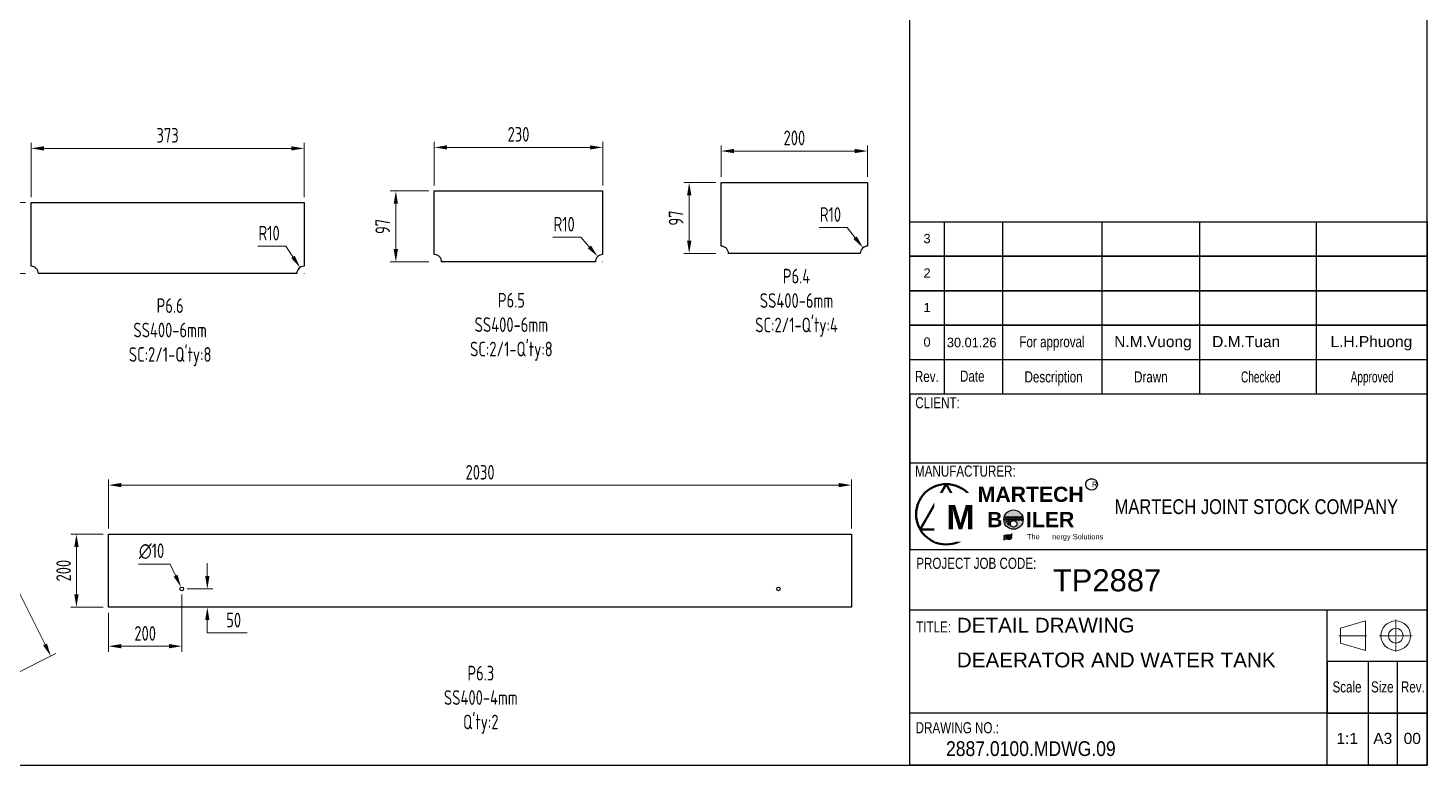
# Model space of a CAD drawing. Header units: millimetres. Extents: x -46397 to 283259, y -8690 to 23983.
# Drawn here: x 104828 to 108650, y -1737 to 276 of the extents above; entities that cross this region are included whole.
import ezdxf
from ezdxf.enums import TextEntityAlignment as Align

# ---------------------------------------------------------------- set-up
doc = ezdxf.new("R2010")
doc.units = ezdxf.units.MM
doc.linetypes.add('CENTER', pattern=[2, 1.25, -0.25, 0.25, -0.25])
doc.layers.get('Defpoints').update_dxf_attribs({"lineweight": 0})
for name, color, linetype, lineweight in [('DAM_8', 1, 'Continuous', 25), ('DCenterline8', 8, 'CENTER', 5), ('Dtext', 255, 'Continuous', 20), ('DUONGCHINH', 7, 'Continuous', 25), ('PHANTOM 2', 8, 'Continuous', 0)]:
    doc.layers.add(name, color=color, linetype=linetype, lineweight=lineweight)
doc.styles.add('Chu va so', font='arial.ttf')
doc.styles.add('GHI CHÚ 1', font='isocp_IV25.ttf', dxfattribs={"width": 0.8})
doc.styles.get("Standard").update_dxf_attribs({"font": 'isocp.shx', "width": 0.8})
doc.styles.add('TCVN', font='arial.ttf')
doc.styles.add('TEXT', font='arial.ttf', dxfattribs={"height": 124})
doc.dimstyles.new('1-30SCALE', dxfattribs={"dimtxt": 75, "dimasz": 75, "dimexe": 37.5, "dimexo": 30, "dimgap": 30, "dimtad": 1, "dimtoh": 1, "dimdec": 0, "dimdsep": 46, "dimtxsty": 'GHI CHÚ 1', "dimcen": 0.09, "dimclrd": 256, "dimclre": 256, "dimclrt": 2, "dimadec": 0, "dimazin": 0, "dimtfac": 1, "dimtdec": 0, "dimtofl": 0, "dimtmove": 0, "dimatfit": 3, "dimfxl": 1, "dimlwd": 0, "dimlwe": 0, "dimarcsym": 0})
doc.dimstyles.new('1-30SCALE$4', dxfattribs={"dimtxt": 75, "dimasz": 75, "dimexe": 37.5, "dimexo": 30, "dimgap": 30, "dimtad": 1, "dimtoh": 1, "dimdec": 0, "dimdsep": 46, "dimtxsty": 'GHI CHÚ 1', "dimcen": 0.09, "dimclrd": 256, "dimclre": 256, "dimclrt": 2, "dimadec": 0, "dimazin": 0, "dimtfac": 1, "dimtdec": 0, "dimtofl": 0, "dimtmove": 0, "dimatfit": 3, "dimfxl": 1, "dimlwd": 0, "dimlwe": 0, "dimarcsym": 0})

# ---------------------------------------------------------------- blocks, each defined once
blk = doc.blocks.new('*D408')
at = {"layer": 'Defpoints', "color": 0, "transparency": 16777216}
for p in [(107078.1, -972.7), (105048.1, -1106.5), (107078.1, -1106.5)]:
    blk.add_point(p, dxfattribs=at)
at = {"layer": 'PHANTOM 2', "linetype": 'Continuous', "lineweight": 0, "transparency": 16777216}
for p, q in [((105048.1, -1091.5), (105048.1, -957.7)), ((105083.1, -972.7), (107043.1, -972.7)), ((107078.1, -1091.5), (107078.1, -957.7))]:
    blk.add_line(p, q, dxfattribs=at)
at = {"layer": 'PHANTOM 2', "transparency": 16777216}
for points in [[(105083.1, -966.9), (105083.1, -978.6), (105048.1, -972.7)], [(107043.1, -966.9), (107043.1, -978.6), (107078.1, -972.7)]]:
    blk.add_solid(points, dxfattribs=at)
at = {"layer": 'PHANTOM 2', "color": 2, "transparency": 16777216, "insert": (106063.1, -937.7), "char_height": 40, "attachment_point": 5, "style": 'GHI CHÚ 1'}
blk.add_mtext('2030', dxfattribs=at)
blk = doc.blocks.new('*D409')
at = {"layer": 'Defpoints', "color": 0, "transparency": 16777216}
for p in [(104960.2, -1106.5), (105048.1, -1106.5), (105048.1, -1306.5)]:
    blk.add_point(p, dxfattribs=at)
at = {"layer": 'PHANTOM 2', "linetype": 'Continuous', "lineweight": 0, "transparency": 16777216}
for p, q in [((105033.1, -1106.5), (104945.2, -1106.5)), ((104960.2, -1271.5), (104960.2, -1141.5)), ((105033.1, -1306.5), (104945.2, -1306.5))]:
    blk.add_line(p, q, dxfattribs=at)
at = {"layer": 'PHANTOM 2', "transparency": 16777216}
for points in [[(104954.4, -1141.5), (104966.1, -1141.5), (104960.2, -1106.5)], [(104954.4, -1271.5), (104966.1, -1271.5), (104960.2, -1306.5)]]:
    blk.add_solid(points, dxfattribs=at)
at = {"layer": 'PHANTOM 2', "color": 2, "transparency": 16777216, "insert": (104925.2, -1206.5), "char_height": 40, "attachment_point": 5, "rotation": 90, "style": 'GHI CHÚ 1'}
blk.add_mtext('200', dxfattribs=at)
blk = doc.blocks.new('*D412')
at = {"layer": 'Defpoints', "color": 0, "transparency": 16777216}
for p in [(105582.3, -53), (104836.3, -201.1), (105582.3, -201.1)]:
    blk.add_point(p, dxfattribs=at)
at = {"layer": 'PHANTOM 2', "linetype": 'Continuous', "lineweight": 0, "transparency": 16777216}
for p, q in [((104836.3, -186.1), (104836.3, -38)), ((105582.3, -186.1), (105582.3, -38)), ((104871.3, -53), (105547.3, -53))]:
    blk.add_line(p, q, dxfattribs=at)
at = {"layer": 'PHANTOM 2', "transparency": 16777216}
for points in [[(104871.3, -47.1), (104871.3, -58.8), (104836.3, -53)], [(105547.3, -47.1), (105547.3, -58.8), (105582.3, -53)]]:
    blk.add_solid(points, dxfattribs=at)
at = {"layer": 'PHANTOM 2', "color": 2, "transparency": 16777216, "insert": (105209.3, -17.2), "char_height": 40, "attachment_point": 5, "style": 'GHI CHÚ 1'}
blk.add_mtext('373', dxfattribs=at)
blk = doc.blocks.new('*D413')
at = {"layer": 'Defpoints', "color": 0, "transparency": 16777216}
for p in [(104726.9, -201.1), (104836.3, -201.1), (104836.3, -395.1)]:
    blk.add_point(p, dxfattribs=at)
at = {"layer": 'PHANTOM 2', "linetype": 'Continuous', "lineweight": 0, "transparency": 16777216}
for p, q in [((104821.3, -201.1), (104711.9, -201.1)), ((104726.9, -360.1), (104726.9, -236.1)), ((104821.3, -395.1), (104711.9, -395.1))]:
    blk.add_line(p, q, dxfattribs=at)
at = {"layer": 'PHANTOM 2', "transparency": 16777216}
for points in [[(104721, -236.1), (104732.7, -236.1), (104726.9, -201.1)], [(104721, -360.1), (104732.7, -360.1), (104726.9, -395.1)]]:
    blk.add_solid(points, dxfattribs=at)
at = {"layer": 'PHANTOM 2', "color": 2, "transparency": 16777216, "insert": (104691, -298.1), "char_height": 40, "attachment_point": 5, "rotation": 90, "style": 'GHI CHÚ 1'}
blk.add_mtext('97', dxfattribs=at)
blk = doc.blocks.new('*D414')
at = {"layer": 'Defpoints', "color": 0, "transparency": 16777216}
for p in [(106398.1, -50.3), (105938.1, -169.2), (106398.1, -169.2)]:
    blk.add_point(p, dxfattribs=at)
at = {"layer": 'PHANTOM 2', "linetype": 'Continuous', "lineweight": 0, "transparency": 16777216}
for p, q in [((105938.1, -154.2), (105938.1, -35.3)), ((106398.1, -154.2), (106398.1, -35.3)), ((105973.1, -50.3), (106363.1, -50.3))]:
    blk.add_line(p, q, dxfattribs=at)
at = {"layer": 'PHANTOM 2', "transparency": 16777216}
for points in [[(105973.1, -44.5), (105973.1, -56.1), (105938.1, -50.3)], [(106363.1, -44.5), (106363.1, -56.1), (106398.1, -50.3)]]:
    blk.add_solid(points, dxfattribs=at)
at = {"layer": 'PHANTOM 2', "color": 2, "transparency": 16777216, "insert": (106168.1, -14.5), "char_height": 40, "attachment_point": 5, "style": 'GHI CHÚ 1'}
blk.add_mtext('230', dxfattribs=at)
blk = doc.blocks.new('*D415')
at = {"layer": 'Defpoints', "color": 0, "transparency": 16777216}
for p in [(105832.9, -169.2), (105938.1, -169.2), (105938.1, -363.2)]:
    blk.add_point(p, dxfattribs=at)
at = {"layer": 'PHANTOM 2', "linetype": 'Continuous', "lineweight": 0, "transparency": 16777216}
for p, q in [((105923.1, -169.2), (105817.9, -169.2)), ((105832.9, -328.2), (105832.9, -204.2)), ((105923.1, -363.2), (105817.9, -363.2))]:
    blk.add_line(p, q, dxfattribs=at)
at = {"layer": 'PHANTOM 2', "transparency": 16777216}
for points in [[(105827.1, -204.2), (105838.8, -204.2), (105832.9, -169.2)], [(105827.1, -328.2), (105838.8, -328.2), (105832.9, -363.2)]]:
    blk.add_solid(points, dxfattribs=at)
at = {"layer": 'PHANTOM 2', "color": 2, "transparency": 16777216, "insert": (105797.1, -266.2), "char_height": 40, "attachment_point": 5, "rotation": 90, "style": 'GHI CHÚ 1'}
blk.add_mtext('97', dxfattribs=at)
blk = doc.blocks.new('*D416')
at = {"layer": 'Defpoints', "color": 0, "transparency": 16777216}
for p in [(107121.9, -60.2), (106721.9, -146.1), (107121.9, -146.1)]:
    blk.add_point(p, dxfattribs=at)
at = {"layer": 'PHANTOM 2', "linetype": 'Continuous', "lineweight": 0, "transparency": 16777216}
for p, q in [((106721.9, -131.1), (106721.9, -45.2)), ((106756.9, -60.2), (107086.9, -60.2)), ((107121.9, -131.1), (107121.9, -45.2))]:
    blk.add_line(p, q, dxfattribs=at)
at = {"layer": 'PHANTOM 2', "transparency": 16777216}
for points in [[(106756.9, -54.4), (106756.9, -66), (106721.9, -60.2)], [(107086.9, -54.4), (107086.9, -66), (107121.9, -60.2)]]:
    blk.add_solid(points, dxfattribs=at)
at = {"layer": 'PHANTOM 2', "color": 2, "transparency": 16777216, "insert": (106921.9, -24.4), "char_height": 40, "attachment_point": 5, "style": 'GHI CHÚ 1'}
blk.add_mtext('200', dxfattribs=at)
blk = doc.blocks.new('*D417')
at = {"layer": 'Defpoints', "color": 0, "transparency": 16777216}
for p in [(106634.5, -146.1), (106721.9, -146.1), (106721.9, -340.1)]:
    blk.add_point(p, dxfattribs=at)
at = {"layer": 'PHANTOM 2', "linetype": 'Continuous', "lineweight": 0, "transparency": 16777216}
for p, q in [((106706.9, -146.1), (106619.5, -146.1)), ((106634.5, -305.1), (106634.5, -181.1)), ((106706.9, -340.1), (106619.5, -340.1))]:
    blk.add_line(p, q, dxfattribs=at)
at = {"layer": 'PHANTOM 2', "transparency": 16777216}
for points in [[(106628.7, -181.1), (106640.4, -181.1), (106634.5, -146.1)], [(106628.7, -305.1), (106640.4, -305.1), (106634.5, -340.1)]]:
    blk.add_solid(points, dxfattribs=at)
at = {"layer": 'PHANTOM 2', "color": 2, "transparency": 16777216, "insert": (106598.7, -243.1), "char_height": 40, "attachment_point": 5, "rotation": 90, "style": 'GHI CHÚ 1'}
blk.add_mtext('97', dxfattribs=at)
blk = doc.blocks.new('*D422')
at = {"layer": 'Defpoints', "color": 0, "transparency": 16777216}
for p in [(104568.5, -797.1), (104451, -855.9), (104772.8, -1498.4)]:
    blk.add_point(p, dxfattribs=at)
at = {"layer": 'PHANTOM 2', "linetype": 'Continuous', "lineweight": 0, "transparency": 16777216}
for p, q in [((104464.4, -849.2), (104581.9, -790.4)), ((104874.5, -1408.3), (104584.1, -828.4)), ((104786.2, -1491.7), (104903.6, -1432.9))]:
    blk.add_line(p, q, dxfattribs=at)
at = {"layer": 'PHANTOM 2', "transparency": 16777216}
for points in [[(104589.3, -825.8), (104578.9, -831), (104568.5, -797.1)], [(104879.7, -1405.7), (104869.3, -1411), (104890.2, -1439.6)]]:
    blk.add_solid(points, dxfattribs=at)
at = {"layer": 'PHANTOM 2', "color": 2, "transparency": 16777216, "insert": (104760.6, -1102.7), "char_height": 40, "attachment_point": 5, "rotation": 296.5993, "style": 'GHI CHÚ 1'}
blk.add_mtext('719', dxfattribs=at)
blk = doc.blocks.new('*D423')
at = {"layer": 'Defpoints', "color": 0, "transparency": 16777216}
for p in [(105248.1, -1256.5), (105048.1, -1306.5), (105248.1, -1412.9)]:
    blk.add_point(p, dxfattribs=at)
at = {"layer": 'PHANTOM 2', "linetype": 'Continuous', "lineweight": 0, "transparency": 16777216}
for p, q in [((105248.1, -1271.5), (105248.1, -1427.9)), ((105048.1, -1321.5), (105048.1, -1427.9)), ((105083.1, -1412.9), (105213.1, -1412.9))]:
    blk.add_line(p, q, dxfattribs=at)
at = {"layer": 'PHANTOM 2', "transparency": 16777216}
for points in [[(105083.1, -1407), (105083.1, -1418.7), (105048.1, -1412.9)], [(105213.1, -1407), (105213.1, -1418.7), (105248.1, -1412.9)]]:
    blk.add_solid(points, dxfattribs=at)
at = {"layer": 'PHANTOM 2', "color": 2, "transparency": 16777216, "insert": (105148.1, -1377.9), "char_height": 40, "attachment_point": 5, "style": 'GHI CHÚ 1'}
blk.add_mtext('200', dxfattribs=at)
blk = doc.blocks.new('*D424')
at = {"layer": 'Defpoints', "color": 0, "transparency": 16777216}
for p in [(105248.1, -1256.5), (105248.1, -1306.5), (105317.9, -1306.5)]:
    blk.add_point(p, dxfattribs=at)
at = {"layer": 'PHANTOM 2', "linetype": 'Continuous', "lineweight": 0, "transparency": 16777216}
for p, q in [((105317.9, -1221.5), (105317.9, -1186.5)), ((105263.1, -1256.5), (105332.9, -1256.5)), ((105263.1, -1306.5), (105332.9, -1306.5)), ((105317.9, -1341.5), (105317.9, -1376.5)), ((105426.9, -1376.5), (105317.9, -1376.5))]:
    blk.add_line(p, q, dxfattribs=at)
at = {"layer": 'PHANTOM 2', "transparency": 16777216}
for points in [[(105312.1, -1221.5), (105323.7, -1221.5), (105317.9, -1256.5)], [(105312.1, -1341.5), (105323.7, -1341.5), (105317.9, -1306.5)]]:
    blk.add_solid(points, dxfattribs=at)
at = {"layer": 'PHANTOM 2', "color": 2, "transparency": 16777216, "insert": (105389.9, -1341.5), "char_height": 40, "attachment_point": 5, "style": 'GHI CHÚ 1'}
blk.add_mtext('50', dxfattribs=at)
blk = doc.blocks.new('*D425')
at = {"layer": 'Defpoints', "color": 0, "transparency": 16777216}
for p in [(105246, -1251.9), (105250.2, -1261)]:
    blk.add_point(p, dxfattribs=at)
at = {"layer": 'PHANTOM 2', "linetype": 'Continuous', "lineweight": 0, "transparency": 16777216}
for p, q in [((105129.6, -1188.4), (105216.6, -1188.4)), ((105216.6, -1188.4), (105231.3, -1220.1))]:
    blk.add_line(p, q, dxfattribs=at)
at = {"layer": 'PHANTOM 2', "lineweight": 0, "transparency": 16777216}
for p, q in [((105248, -1256.5), (105248.2, -1256.5)), ((105248.1, -1256.5), (105248.1, -1256.4))]:
    blk.add_line(p, q, dxfattribs=at)
at = {"layer": 'PHANTOM 2', "transparency": 16777216}
blk.add_solid([(105236.6, -1217.7), (105226, -1222.6), (105246, -1251.9)], dxfattribs=at)
at = {"layer": 'PHANTOM 2', "color": 2, "transparency": 16777216, "insert": (105165.6, -1153.4), "char_height": 40, "attachment_point": 5, "style": 'GHI CHÚ 1'}
blk.add_mtext('∅10', dxfattribs=at)
blk = doc.blocks.new('*D1686')
at = {"layer": 'Defpoints', "color": 0, "transparency": 16777216}
for p in [(105571.2, -378.5), (105582.3, -395.1)]:
    blk.add_point(p, dxfattribs=at)
at = {"layer": 'PHANTOM 2', "linetype": 'Continuous', "lineweight": 0, "transparency": 16777216}
for p, q in [((105456.2, -320.2), (105532.4, -320.2)), ((105532.4, -320.2), (105551.8, -349.3))]:
    blk.add_line(p, q, dxfattribs=at)
at = {"layer": 'PHANTOM 2', "lineweight": 0, "transparency": 16777216}
for p, q in [((105582.2, -395.1), (105582.4, -395.1)), ((105582.3, -395.2), (105582.3, -395))]:
    blk.add_line(p, q, dxfattribs=at)
at = {"layer": 'PHANTOM 2', "transparency": 16777216}
blk.add_solid([(105556.7, -346.1), (105547, -352.6), (105571.2, -378.5)], dxfattribs=at)
at = {"layer": 'PHANTOM 2', "color": 2, "transparency": 16777216, "insert": (105486.8, -284.4), "char_height": 40, "attachment_point": 5, "style": 'GHI CHÚ 1'}
blk.add_mtext('R10', dxfattribs=at)
blk = doc.blocks.new('*D1687')
at = {"layer": 'Defpoints', "color": 0, "transparency": 16777216}
for p in [(106384.8, -348.2), (106398.1, -363.2)]:
    blk.add_point(p, dxfattribs=at)
at = {"layer": 'PHANTOM 2', "linetype": 'Continuous', "lineweight": 0, "transparency": 16777216}
for p, q in [((106262.2, -295.8), (106338.4, -295.8)), ((106338.4, -295.8), (106361.6, -322))]:
    blk.add_line(p, q, dxfattribs=at)
at = {"layer": 'PHANTOM 2', "lineweight": 0, "transparency": 16777216}
for p, q in [((106398, -363.2), (106398.1, -363.2)), ((106398.1, -363.3), (106398.1, -363.1))]:
    blk.add_line(p, q, dxfattribs=at)
at = {"layer": 'PHANTOM 2', "transparency": 16777216}
blk.add_solid([(106366, -318.2), (106357.2, -325.9), (106384.8, -348.2)], dxfattribs=at)
at = {"layer": 'PHANTOM 2', "color": 2, "transparency": 16777216, "insert": (106292.8, -260), "char_height": 40, "attachment_point": 5, "style": 'GHI CHÚ 1'}
blk.add_mtext('R10', dxfattribs=at)
blk = doc.blocks.new('*D1688')
at = {"layer": 'Defpoints', "color": 0, "transparency": 16777216}
for p in [(107109.5, -324.4), (107121.9, -340.1)]:
    blk.add_point(p, dxfattribs=at)
at = {"layer": 'PHANTOM 2', "linetype": 'Continuous', "lineweight": 0, "transparency": 16777216}
for p, q in [((106989.9, -269.5), (107066.1, -269.5)), ((107066.1, -269.5), (107087.8, -296.9))]:
    blk.add_line(p, q, dxfattribs=at)
at = {"layer": 'PHANTOM 2', "lineweight": 0, "transparency": 16777216}
for p, q in [((107121.8, -340.1), (107122, -340.1)), ((107121.9, -340.2), (107121.9, -340))]:
    blk.add_line(p, q, dxfattribs=at)
at = {"layer": 'PHANTOM 2', "transparency": 16777216}
blk.add_solid([(107092.4, -293.3), (107083.2, -300.5), (107109.5, -324.4)], dxfattribs=at)
at = {"layer": 'PHANTOM 2', "color": 2, "transparency": 16777216, "insert": (107020.5, -233.7), "char_height": 40, "attachment_point": 5, "style": 'GHI CHÚ 1'}
blk.add_mtext('R10', dxfattribs=at)
blk = doc.blocks.new('*U1821')
at = {"lineweight": 25}
for p, q in [((4926, 1633.4, 0), (4926, 1114.8, 0)), ((5100.8, 1633.4, 0), (5100.8, 1114.8, 0.1)), ((5400.1, 1633.4, 0), (5400.1, 1114.8, 0.1)), ((5693.6, 1633.4, 0), (5693.6, 1114.8, 0.1)), ((6044.4, 1633.4, 0), (6044.4, 1114.8, 0.1)), ((4822.3, 908.2), (6377.9, 908.2)), ((6200.6, 311.1, 0), (6200.6, 0)), ((6289.5, 0), (6289.5, 311.1, 0))]:
    blk.add_line(p, q, dxfattribs=at)
for points in [[(0, 0), (6377.9, 0), (6377.9, 4177.9), (0, 4177.9)], [(0, 0), (4822.3, 0), (4822.3, 4177.9), (0, 4177.9)], [(4822.3, 1633.4), (6377.9, 1633.4), (6377.9, 0), (4822.3, 0)], [(4822.3, 1633.4), (6377.9, 1633.4), (6377.9, 1529.7), (4822.3, 1529.7)], [(4822.3, 1529.7), (6377.9, 1529.7), (6377.9, 1426), (4822.3, 1426)], [(4822.3, 1426), (6377.9, 1426), (6377.9, 1322.3), (4822.3, 1322.3)], [(4822.3, 1322.3), (6377.9, 1322.3), (6377.9, 1218.5), (4822.3, 1218.5)], [(4822.3, 648.2), (6377.9, 648.2), (6377.9, 1114.8), (4822.3, 1114.8)], [(4822.3, 466.7), (6377.9, 466.7), (6377.9, 155.6), (4822.3, 155.6)], [(6077.3, 466.7), (6377.9, 466.7), (6377.9, 0), (6077.3, 0)]]:
    blk.add_lwpolyline(points, close=True, dxfattribs=at)
at = {"lineweight": 50}
blk.add_lwpolyline([(4931.9, 844.7), (4853.3, 708.6), (5010.4, 708.6)], close=True, dxfattribs=at)
at = {"color": 2, "lineweight": 20, "elevation": 0}
blk.add_lwpolyline([(6117.5, 366.7), (6192.5, 344.5), (6192.5, 433.3), (6117.5, 411.1)], close=True, dxfattribs=at)
at = {"lineweight": 25, "elevation": 0}
blk.add_lwpolyline([(6077.3, 155.6), (6377.9, 155.6), (6377.9, 311.1), (6077.3, 311.1)], close=True, dxfattribs=at)
at = {"lineweight": 50}
blk.add_circle((4931.9, 754), 90.7, dxfattribs=at)
at = {"color": 2, "lineweight": 20}
for radius in [44.5, 22.2]:
    blk.add_circle((6284, 388.9, 0), radius, dxfattribs=at)
at = {"layer": 'DCenterline8', "lineweight": 0, "ltscale": 2}
for p, q in [((6284, 437.8, 0), (6284, 340, 0)), ((6235.1, 388.9, 0), (6332.9, 388.9, 0))]:
    blk.add_line(p, q, dxfattribs=at)
at = {"layer": 'DCenterline8', "lineweight": 0}
blk.add_line((6112.5, 388.9, 0), (6196.7, 388.9, 0), dxfattribs=at)
at = {"color": 5, "style": 'Chu va so'}
for s, height, width, p in [('For approval', 33.334, 0.75, (5250, 1256, 0)), ('Rev.', 33.33, 0.75, (4873.6, 1151.7)), ('Date', 33.33, 0.75, (5010.2, 1152.7, 0)), ('Description', 33.334, 0.75, (5254.8, 1150.5, 0)), ('Drawn', 33.33, 0.75, (5547.4, 1150.5, 0)), ('Checked', 33.33, 0.65, (5878.2, 1150.4)), ('Approved', 33.33, 0.65, (6213.1, 1150.5, 0)), ('CLIENT:', 33.33, 0.75, (4905.8, 1072.8, 0.3)), ('PROJECT JOB CODE:', 33.334, 0.75, (5022.3, 589.9)), ('TITLE:', 33.33, 0.75, (4894.1, 398.5, 0.3)), ('Scale', 33.33, 0.75, (6137.3, 218.2, 0)), ('Size', 33.33, 0.75, (6243.4, 218.2, 0)), ('Rev. ', 33.33, 0.75, (6340.3, 218.2, 0)), ('DRAWING NO.:', 33.334, 0.75, (4965.2, 95.5, 0.3))]:
    blk.add_text(s, height=height, dxfattribs=dict(at, width=width)).set_placement(p, align=Align.CENTER)
at = {"color": 5, "lineweight": 25, "insert": (5350.9, 776.6, 0), "char_height": 44.445, "width": 1027.444, "attachment_point": 4, "style": 'Chu va so'}
blk.add_mtext('\\pxqc;{\\W0.8;MARTECH JOINT STOCK COMPANY}', dxfattribs=at)
at = {"layer": 'Dtext', "ltscale": 0.1}
for tag, p, height, style in [('FOR_APPROVAL3', (5141.2, 1567.3, -0.3), 33.3, 'TCVN'), ('REV_3', (4863.4, 1569.2), 27.8, 'TCVN'), ('REV_2', (4863.4, 1465.5), 27.8, 'TCVN'), ('FOR_APPROVAL2', (5141.2, 1463.6, -0.3), 33.3, 'TCVN'), ('REV_1', (4863.4, 1361.8), 27.8, 'TCVN'), ('FOR_APPROVAL1', (5141.2, 1359.9, -0.2), 33.3, 'TCVN'), ('REV_0', (4863.4, 1258.1), 27.8, 'TCVN'), ('NGUOI_VE', (5437.2, 1256.6, -0.2), 33.3, 'TCVN'), ('NGUOI_KIEM_2', (5731.8, 1256.6, -0.3), 33.3, 'TCVN'), ('NGUOI_DUYET', (6087.6, 1256.6, -0.3), 33.3, 'TCVN'), ('1.1_A4', (6105.5, 63.3, -0.3), 33.3, 'Chu va so'), ('A4_A4', (6216.4, 63.3, -0.3), 33.3, 'Chu va so'), ('REV.', (6307.7, 63.3, -0.3), 33.3, 'Chu va so')]:
    blk.add_attdef(tag, p, '', height=height, dxfattribs=dict(at, style=style))
for tag, p, height, style, width in [('NGAY_REV03', (4933.8, 1567.3, -0.3), 28.9, 'TCVN', 0.95), ('NGAY_REV02', (4933.8, 1463.6, -0.3), 28.9, 'TCVN', 0.95), ('NGAY_REV01', (4933.8, 1359.9, -0.3), 28.9, 'TCVN', 0.95), ('NGAY_REV0', (4933.8, 1256.1, -0.3), 28.9, 'TCVN', 0.95), ('DWD.NO', (4931.2, 27, -0.3), 44.4, 'Chu va so', 0.85)]:
    blk.add_attdef(tag, p, '', height=height, dxfattribs=dict(at, style=style, width=width))
at = {"layer": 'Dtext', "lineweight": 25, "ltscale": 0.1, "style": 'Chu va so'}
for tag, p, height in [('PROJECT_CODE', (5252.5, 522.2), 66.7), ('TITLE1', (4963.8, 398.3, -0.3), 44.4), ('TITLE2', (4963.8, 293.8, -0.3), 44.4), ('TITLE3', (4963.8, 190, -0.3), 44.4)]:
    blk.add_attdef(tag, p, '', height=height, dxfattribs=at)
at = {"insert": (4932.2, 781.6), "char_height": 73.025, "attachment_point": 1, "style": 'TEXT', "bg_fill": 2}
blk.add_mtext('\\pxqc;{\\fArial|b1|i0|c0|p34;M}', dxfattribs=at)
at = {"insert": (5028.9, 836.9), "char_height": 45.64, "width": 314.335, "attachment_point": 1, "style": 'TEXT', "bg_fill": 2}
blk.add_mtext('\\pxqc;{\\fArial|b1|i0|c0|p34;MARTECH\\PB    ILER}', dxfattribs=at)
h = blk.add_hatch(color=256)
h.dxf.hatch_style = 1
edge = h.paths.add_edge_path()
edge.add_spline(control_points=[(5105.3, 682.5), (5106.6, 683.5), (5112.1, 687.5), (5123.4, 681.9), (5128.8, 688.5), (5130.7, 690.8)], knot_values=[0, 0, 0, 0, 0.315535, 1.31207, 1.873609, 1.873609, 1.873609, 1.873609], degree=3, periodic=0)
edge.add_spline(control_points=[(5130.7, 690.8), (5129.2, 689.4), (5123.1, 683.8), (5110.5, 690.4), (5106.2, 683.9), (5105.3, 682.5)], knot_values=[0, 0, 0, 0, 0.411397, 1.576501, 1.877595, 1.877595, 1.877595, 1.877595], degree=3, periodic=0)
edge = h.paths.add_edge_path()
edge.add_spline(control_points=[(5105.3, 676.9), (5106.6, 677.9), (5112.1, 681.9), (5123.4, 676.3), (5128.8, 682.8), (5130.7, 685.2)], knot_values=[0, 0, 0, 0, 0.315535, 1.31207, 1.873609, 1.873609, 1.873609, 1.873609], degree=3, periodic=0)
edge.add_spline(control_points=[(5130.7, 685.2), (5129.2, 683.7), (5123.1, 678.1), (5110.5, 684.7), (5106.2, 678.2), (5105.3, 676.9)], knot_values=[0, 0, 0, 0, 0.411397, 1.576501, 1.877595, 1.877595, 1.877595, 1.877595], degree=3, periodic=0)
at = {"color": 7}
for centre, radius in [((5110.9, 744.8), 2.76), ((5110.9, 738), 2.76), ((5114, 730.5), 2.76), ((5117.6, 744.8), 2.76), ((5117.6, 738), 2.76), ((5119.7, 723.7), 2.76), ((5120.8, 730.5), 2.76), ((5124.4, 744.8), 2.76), ((5124.4, 738), 2.76), ((5134.7, 725.2), 9.89), ((5131.2, 744.8), 2.76), ((5131.2, 738), 2.76), ((5138.2, 744.8), 2.76), ((5138.2, 738), 2.76), ((5144.9, 744.8), 2.76), ((5144.9, 738), 2.76), ((5151.7, 744.8), 2.76), ((5151.7, 738), 2.76), ((5158.5, 744.8), 2.76), ((5158.5, 738), 2.76)]:
    blk.add_circle(centre, radius, dxfattribs=at)
for points in [[(5105.3, 687.8), (5108.2, 691.4), (5125.7, 692.5), (5130.7, 696.1)], [(5105.3, 687.8), (5109.4, 690.3), (5124.4, 690.5), (5130.7, 696.1)], [(5105.3, 682.5), (5108.2, 686.1), (5125.7, 687.2), (5130.7, 690.8)], [(5105.3, 682.5), (5109.4, 685), (5124.4, 685.2), (5130.7, 690.8)], [(5105.3, 676.9), (5108.2, 680.4), (5125.7, 681.5), (5130.7, 685.2)], [(5105.3, 676.9), (5109.4, 679.3), (5124.4, 679.6), (5130.7, 685.2)]]:
    blk.add_spline(points, degree=3)
at = {"color": 5, "style": 'Chu va so', "width": 0.75}
blk.add_text('MANUFACTURER:', height=33.334, dxfattribs=at).set_placement((4989.5, 867.2, 0.3), align=Align.CENTER)
at = {"attachment_point": 1, "style": 'TEXT', "bg_fill": 2}
for s, insert, char_height in [('\\pxqc;R', (5370.2, 852.2), 15.97), ('\\pxqc;The      nergy Solutions', (5174.7, 694.7), 15.974)]:
    blk.add_mtext(s, dxfattribs=dict(at, insert=insert, char_height=char_height))
at = {"layer": 'DAM_8'}
h = blk.add_hatch(color=7, dxfattribs=at)
edge = h.paths.add_edge_path()
edge.add_arc((5134.2, 738), 29.1, 191.4592, 461.3375)
edge.add_arc((5134.2, 738), 29.1, 101.3375, 191.4592)
edge = h.paths.add_edge_path(flags=16)
edge.add_arc((5119.7, 723.7), 2.76, -289.458, 11.4592, ccw=False)
edge.add_arc((5119.7, 723.7), 2.76, 11.4592, 70.542, ccw=False)
edge = h.paths.add_edge_path(flags=16)
edge.add_arc((5158.5, 738), 2.76, -211.5113, 11.4592, ccw=False)
edge.add_arc((5158.5, 738), 2.76, 11.4592, 148.4887, ccw=False)
edge = h.paths.add_edge_path(flags=16)
edge.add_arc((5114, 730.5), 2.76, -304.2526, 11.4592, ccw=False)
edge.add_arc((5114, 730.5), 2.76, 11.4592, 55.7474, ccw=False)
edge = h.paths.add_edge_path(flags=16)
edge.add_arc((5158.5, 744.8), 2.76, -200.2428, 11.4592, ccw=False)
edge.add_arc((5158.5, 744.8), 2.76, 11.4592, 159.7572, ccw=False)
edge = h.paths.add_edge_path(flags=16)
edge.add_arc((5151.7, 738), 2.76, -219.051, 11.4592, ccw=False)
edge.add_arc((5151.7, 738), 2.76, 11.4592, 140.949, ccw=False)
edge = h.paths.add_edge_path(flags=16)
edge.add_arc((5120.8, 730.5), 2.76, -292.0311, 11.4592, ccw=False)
edge.add_arc((5120.8, 730.5), 2.76, 11.4592, 67.9689, ccw=False)
edge = h.paths.add_edge_path(flags=16)
edge.add_arc((5110.9, 738), 2.76, -319.4544, 11.4592, ccw=False)
edge.add_arc((5110.9, 738), 2.76, 11.4592, 40.5456, ccw=False)
edge = h.paths.add_edge_path(flags=16)
edge.add_arc((5151.7, 744.8), 2.76, -206.0119, 11.4592, ccw=False)
edge.add_arc((5151.7, 744.8), 2.76, 11.4592, 153.9881, ccw=False)
edge = h.paths.add_edge_path(flags=16)
edge.add_arc((5134.7, 725.2), 9.89, -262.499, 11.4592, ccw=False)
edge.add_arc((5134.7, 725.2), 9.89, 11.4592, 97.501, ccw=False)
edge = h.paths.add_edge_path(flags=16)
edge.add_arc((5110.9, 744.8), 2.76, -332.7707, 11.4592, ccw=False)
edge.add_arc((5110.9, 744.8), 2.76, 11.4592, 27.2293, ccw=False)
edge = h.paths.add_edge_path(flags=16)
edge.add_arc((5144.9, 738), 2.76, -230.166, 11.4592, ccw=False)
edge.add_arc((5144.9, 738), 2.76, 11.4592, 129.834, ccw=False)
edge = h.paths.add_edge_path(flags=16)
edge.add_arc((5117.6, 738), 2.76, -307.6137, 11.4592, ccw=False)
edge.add_arc((5117.6, 738), 2.76, 11.4592, 52.3863, ccw=False)
edge = h.paths.add_edge_path(flags=16)
edge.add_arc((5138.2, 738), 2.76, -246.4575, 11.4592, ccw=False)
edge.add_arc((5138.2, 738), 2.76, 11.4592, 113.5425, ccw=False)
edge = h.paths.add_edge_path(flags=16)
edge.add_arc((5124.4, 738), 2.76, -290.4056, 11.4592, ccw=False)
edge.add_arc((5124.4, 738), 2.76, 11.4592, 69.5944, ccw=False)
edge = h.paths.add_edge_path(flags=16)
edge.add_arc((5144.9, 744.8), 2.76, -215.7954, 11.4592, ccw=False)
edge.add_arc((5144.9, 744.8), 2.76, 11.4592, 144.2046, ccw=False)
edge = h.paths.add_edge_path(flags=16)
edge.add_arc((5131.2, 738), 2.76, -268.4837, 11.4592, ccw=False)
edge.add_arc((5131.2, 738), 2.76, 11.4592, 91.5163, ccw=False)
edge = h.paths.add_edge_path(flags=16)
edge.add_arc((5117.6, 744.8), 2.76, -322.0207, 11.4592, ccw=False)
edge.add_arc((5117.6, 744.8), 2.76, 11.4592, 37.9793, ccw=False)
edge = h.paths.add_edge_path(flags=16)
edge.add_arc((5131.2, 744.8), 2.76, -267.4803, 11.4592, ccw=False)
edge.add_arc((5131.2, 744.8), 2.76, 11.4592, 92.5197, ccw=False)
edge = h.paths.add_edge_path(flags=16)
edge.add_arc((5138.2, 744.8), 2.76, -234.0834, 11.4592, ccw=False)
edge.add_arc((5138.2, 744.8), 2.76, 11.4592, 125.9166, ccw=False)
edge = h.paths.add_edge_path(flags=16)
edge.add_arc((5124.4, 744.8), 2.76, -301.7345, 11.4592, ccw=False)
edge.add_arc((5124.4, 744.8), 2.76, 11.4592, 58.2655, ccw=False)
blk.add_circle((5369.1, 843.8), 17.4)
at = {"color": 7}
blk.add_circle((5134.2, 738), 29.1, dxfattribs=at)

msp = doc.modelspace()

# ---------------------------------------------------------------- linework, layer by layer
at = {"layer": 'DUONGCHINH'}
for points in [[(107121.9, -320.08, 0.4142136), (107101.9, -340.08), (106741.9, -340.08, 0.4142136), (106721.9, -320.08), (106721.9, -146.08), (107121.9, -146.08)], [(106398.05, -343.23, 0.4142136), (106378.05, -363.23), (105958.05, -363.23, 0.4142136), (105938.05, -343.23), (105938.05, -169.23), (106398.05, -169.23)], [(105582.34, -375.11, 0.4142136), (105562.34, -395.11), (104856.34, -395.11, 0.4142136), (104836.34, -375.11), (104836.34, -201.11), (105582.34, -201.11)]]:
    msp.add_lwpolyline(points, format="xyb", close=True, dxfattribs=at)
msp.add_lwpolyline([(105048.07, -1106.45), (107078.07, -1106.45), (107078.07, -1306.45), (105048.07, -1306.45)], close=True, dxfattribs=at)
for centre in [(105248.07, -1256.45), (106878.07, -1256.45)]:
    msp.add_circle(centre, 5, dxfattribs=at)

# ---------------------------------------------------------------- texts
at = {"color": 3, "char_height": 40, "attachment_point": 1}
for s, insert in [("\\A1;\\pxqc;P6.4\\PSS400-6mm\\PSC:2/1-Q'ty:4", (106753.27, -381.97)), ("\\A1;\\pxqc;P6.5\\PSS400-6mm\\PSC:2/1-Q'ty:8", (105974.22, -447.76)), ("\\A1;\\pxqc;P6.6\\PSS400-6mm\\PSC:2/1-Q'ty:8", (105041.8, -462.5)), ("\\A1;\\pxqc;P6.3\\PSS400-4mm\\PQ'ty:2", (105890.66, -1466.49))]:
    msp.add_mtext_dynamic_manual_height_columns(s, width=348.9024, gutter_width=37.5, heights=[0], dxfattribs=dict(at, insert=insert))

# ---------------------------------------------------------------- dimensions: what is measured, and where the dimension line sits
at = {"layer": 'PHANTOM 2'}
for base, p1, p2, override, picture, middle in [((105582.34, -52.96), (104836.34, -201.11), (105582.34, -201.11), {"dimtxt": 40, "dimasz": 35, "dimexe": 15, "dimexo": 15, "dimgap": 15, "dimlfac": 0.5}, '*D412', (105209.34, -17.18)), ((106398.05, -50.3), (105938.05, -169.23), (106398.05, -169.23), {"dimtxt": 40, "dimasz": 35, "dimexe": 15, "dimexo": 15, "dimgap": 15, "dimlfac": 0.5}, '*D414', (106168.05, -14.52)), ((107121.9, -60.19), (106721.9, -146.08), (107121.9, -146.08), {"dimtxt": 40, "dimasz": 35, "dimexe": 15, "dimexo": 15, "dimgap": 15, "dimlfac": 0.5}, '*D416', (106921.9, -24.4)), ((107078.07, -972.74), (105048.07, -1106.45), (107078.07, -1106.45), {"dimtxt": 40, "dimasz": 35, "dimexe": 15, "dimexo": 15, "dimgap": 15, "dimtmove": 1}, '*D408', (106063.07, -937.74)), ((105248.07, -1412.86), (105048.07, -1306.45), (105248.07, -1256.45), {"dimtxt": 40, "dimasz": 35, "dimexe": 15, "dimexo": 15, "dimgap": 15, "dimtmove": 1}, '*D423', (105148.07, -1377.86))]:
    dim = msp.add_linear_dim(base=base, p1=p1, p2=p2, dimstyle='1-30SCALE', override=override, dxfattribs=at)
    dim.commit()
    dim.dimension.update_dxf_attribs({"geometry": picture, "text_midpoint": middle})
for base, p1, p2, override, picture, middle in [((106634.52, -146.08), (106721.9, -340.08), (106721.9, -146.08), {"dimtxt": 40, "dimasz": 35, "dimexe": 15, "dimexo": 15, "dimgap": 15, "dimlfac": 0.5}, '*D417', (106598.67, -243.08)), ((105832.93, -169.23), (105938.05, -363.23), (105938.05, -169.23), {"dimtxt": 40, "dimasz": 35, "dimexe": 15, "dimexo": 15, "dimgap": 15, "dimlfac": 0.5}, '*D415', (105797.07, -266.23)), ((104726.87, -201.11), (104836.34, -395.11), (104836.34, -201.11), {"dimtxt": 40, "dimasz": 35, "dimexe": 15, "dimexo": 15, "dimgap": 15, "dimlfac": 0.5}, '*D413', (104691.01, -298.11)), ((104960.24, -1106.45), (105048.07, -1306.45), (105048.07, -1106.45), {"dimtxt": 40, "dimasz": 35, "dimexe": 15, "dimexo": 15, "dimgap": 15, "dimtmove": 1}, '*D409', (104925.24, -1206.45))]:
    dim = msp.add_linear_dim(base=base, p1=p1, p2=p2, angle=90, dimstyle='1-30SCALE', override=override, dxfattribs=at)
    dim.commit()
    dim.dimension.update_dxf_attribs({"geometry": picture, "text_midpoint": middle})
for center, mpoint, picture, middle in [((107121.9, -340.08), (107109.5, -324.39), '*D1688', (107020.5, -269.45)), ((105582.34, -395.11), (105571.25, -378.47), '*D1686', (105486.82, -320.21)), ((106398.05, -363.23), (106384.8, -348.25), '*D1687', (106292.81, -295.82))]:
    dim = msp.add_radius_dim(center=center, mpoint=mpoint, dimstyle='1-30SCALE$4', override={"dimtxt": 40, "dimasz": 35, "dimexe": 15, "dimexo": 15, "dimgap": 15, "dimlfac": 0.5}, dxfattribs=at)
    dim.commit()
    dim.dimension.update_dxf_attribs({"geometry": picture, "text_midpoint": middle})
dim = msp.add_aligned_dim(p1=(104772.77, -1498.43), p2=(104451.03, -855.93), distance=-131.31, dimstyle='1-30SCALE', override={"dimtxt": 40, "dimasz": 35, "dimexe": 15, "dimexo": 15, "dimgap": 15, "dimtmove": 1}, dxfattribs=at)
dim.commit()
dim.dimension.update_dxf_attribs({"geometry": '*D422', "text_midpoint": (104760.61, -1102.71)})
dim = msp.add_diameter_dim_2p(p1=(105250.17, -1260.99), p2=(105245.98, -1251.91), dimstyle='1-30SCALE', override={"dimtxt": 40, "dimasz": 35, "dimexe": 15, "dimexo": 15, "dimgap": 15, "dimtmove": 1}, dxfattribs=at)
dim.commit()
dim.dimension.update_dxf_attribs({"geometry": '*D425', "text_midpoint": (105165.6, -1153.37)})
dim = msp.add_linear_dim(base=(105317.91, -1306.45), p1=(105248.07, -1256.45), p2=(105248.07, -1306.45), angle=90, dimstyle='1-30SCALE', override={"dimtxt": 40, "dimasz": 35, "dimexe": 15, "dimexo": 15, "dimgap": 15, "dimtmove": 1}, dxfattribs=at)
dim.commit()
dim.dimension.update_dxf_attribs({"geometry": '*D424', "text_midpoint": (105336.62, -1370.69), "dimtype": 160})

# ---------------------------------------------------------------- next in the draw order: block references
ref = msp.add_blockref('*U1821', (102856.31, -1737.47), dxfattribs=dict(xscale=0.9084576280678549, yscale=0.9084576280678549, zscale=0.9084576280678549))
ref.add_attrib('PROJECT_CODE', 'TP2887', (107627.96, -1263.04), dxfattribs={"layer": 'Dtext', "lineweight": 25, "ltscale": 0.1, "height": 60.565, "style": 'Chu va so'})
ref.add_attrib('TITLE1', 'DETAIL DRAWING', (107365.67, -1375.66, -0.23), dxfattribs={"layer": 'Dtext', "lineweight": 25, "ltscale": 0.1, "height": 40.3768, "style": 'Chu va so'})
ref.add_attrib('TITLE2', 'DEAERATOR AND WATER TANK', (107365.67, -1470.61, -0.23), dxfattribs={"layer": 'Dtext', "lineweight": 25, "ltscale": 0.1, "height": 40.3768, "style": 'Chu va so'})
ref.add_attrib('DWD.NO', '2887.0100.MDWG.09', (107336.14, -1712.9, -0.23), dxfattribs={"layer": 'Dtext', "ltscale": 0.1, "height": 40.3768, "style": 'Chu va so', "width": 0.85})
ref.add_attrib('1.1_A4', '1:1', (108402.85, -1680, -0.23), dxfattribs={"layer": 'Dtext', "ltscale": 0.1, "height": 30.283, "style": 'Chu va so'})
ref.add_attrib('A4_A4', 'A3', (108503.62, -1680, -0.23), dxfattribs={"layer": 'Dtext', "ltscale": 0.1, "height": 30.283, "style": 'Chu va so'})
ref.add_attrib('REV.', '00', (108586.6, -1680, -0.23), dxfattribs={"layer": 'Dtext', "ltscale": 0.1, "height": 30.283, "style": 'Chu va so'})
ref.add_attrib('REV_0', '0', (107274.53, -594.54), dxfattribs={"layer": 'Dtext', "ltscale": 0.1, "height": 25.24, "style": 'TCVN'})
ref.add_attrib('NGAY_REV0', '30.01.26', (107338.48, -596.32, -0.25), dxfattribs={"layer": 'Dtext', "ltscale": 0.1, "height": 26.245, "style": 'TCVN', "width": 0.95})
ref.add_attrib('NGUOI_VE', 'N.M.Vuong', (107795.79, -595.89, -0.21), dxfattribs={"layer": 'Dtext', "ltscale": 0.1, "height": 30.283, "style": 'TCVN'})
ref.add_attrib('NGUOI_KIEM_2', 'D.M.Tuan', (108063.39, -595.89, -0.25), dxfattribs={"layer": 'Dtext', "ltscale": 0.1, "height": 30.283, "style": 'TCVN'})
ref.add_attrib('NGUOI_DUYET', 'L.H.Phuong', (108386.64, -595.89, -0.25), dxfattribs={"layer": 'Dtext', "ltscale": 0.1, "height": 30.283, "style": 'TCVN'})
ref.add_attrib('REV_1', '1', (107274.53, -500.33), dxfattribs={"layer": 'Dtext', "ltscale": 0.1, "height": 25.24, "style": 'TCVN'})
ref.add_attrib('REV_2', '2', (107274.53, -406.12), dxfattribs={"layer": 'Dtext', "ltscale": 0.1, "height": 25.24, "style": 'TCVN'})
ref.add_attrib('REV_3', '3', (107274.53, -311.9), dxfattribs={"layer": 'Dtext', "ltscale": 0.1, "height": 25.24, "style": 'TCVN'})

doc.saveas('drawing.dxf')
